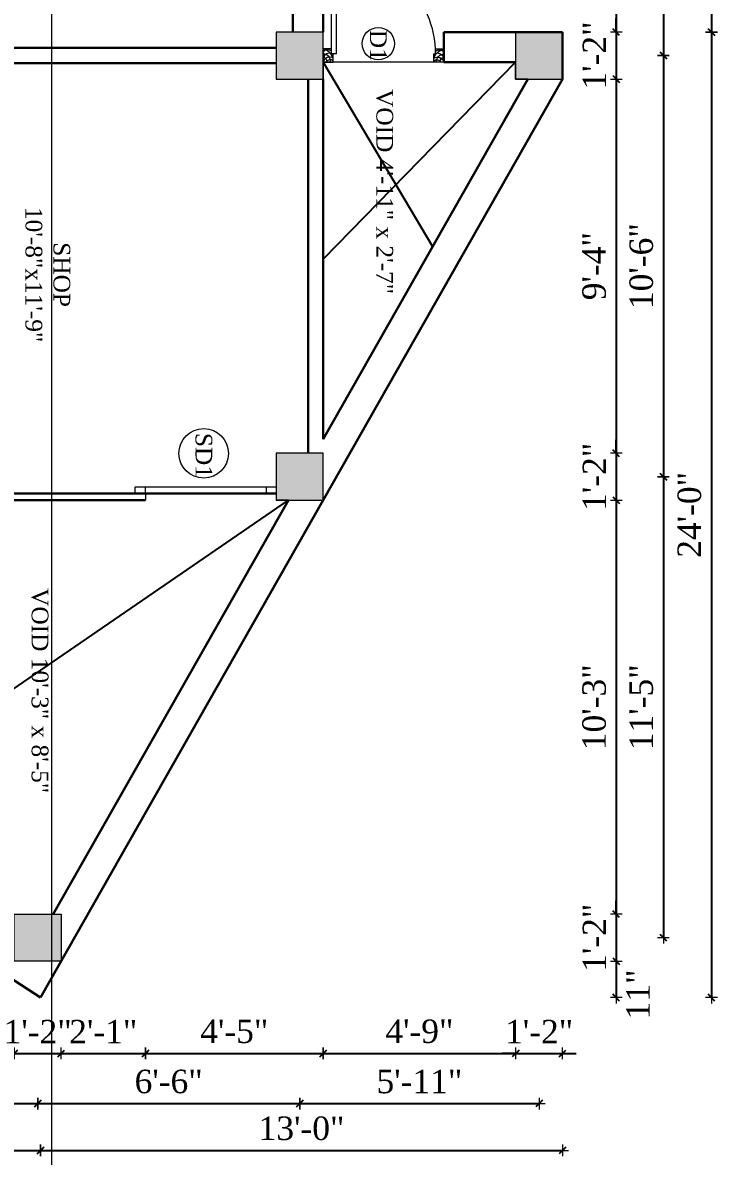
# Model space of a CAD drawing. Header units: inches. Extents: x 4069 to 291496, y -47643 to 12535.
# Drawn here: x 145545.1 to 145752.2, y -16597.6 to -16259.7 of the extents above; entities that cross this region are included whole.
import ezdxf

# ---------------------------------------------------------------- set-up
doc = ezdxf.new("R2010")
doc.units = ezdxf.units.IN
doc.header["$LTSCALE"] = 5
doc.header["$MEASUREMENT"] = 0
for name, color, linetype, lineweight in [('A-WALL', 7, 'Continuous', 9), ('Dimension', 7, 'Continuous', 18), ('DOOR', 62, 'Continuous', 0)]:
    doc.layers.add(name, color=color, linetype=linetype, lineweight=lineweight)
doc.layers.add('dim line', color=7, linetype='Continuous', lineweight=15, true_color=0xfab2b2)
doc.layers.add('TEXT', color=6, linetype='Continuous')
doc.layers.add('WALL', color=7, linetype='Continuous')
doc.styles.add('ordinary', font='times.ttf')
doc.dimstyles.new('Copy of 96', dxfattribs={"dimtxt": 7, "dimasz": 4, "dimexe": 0.5, "dimexo": 0.5, "dimgap": 3, "dimtad": 1, "dimdec": 1, "dimzin": 11, "dimdsep": 46, "dimlunit": 4, "dimtxsty": 'ordinary', "dimblk": 'OBLIQUE', "dimcen": 0.09, "dimse1": 1, "dimse2": 1, "dimclrt": 6, "dimazin": 0, "dimtfac": 1, "dimtdec": 1, "dimtix": 1, "dimtmove": 2, "dimatfit": 3, "dimldrblk": 'leader', "dimfxl": 0.5, "dimfxlon": 1, "dimtolj": 1, "dimtzin": 0, "dimarcsym": 0})

# ---------------------------------------------------------------- blocks, each defined once
blk = doc.blocks.new('A$C27B36B59')
at = {"layer": 'DOOR'}
for p, q in [((0, 4), (0, 0)), ((2.5, 4), (0, 4)), ((2.5, 2.5), (2.5, 4)), ((0, 0), (3, 0)), ((3, 2.5), (2.5, 2.5)), ((3, 0), (3, 2.5))]:
    blk.add_line(p, q, dxfattribs=at)
for centre, radius, start, end in [((-1.4, -0.54), 4.75, 22.1411, 72.838), ((1.34, 2.09), 1.64, 45.138, 144.8948), ((2.21, 0.3), 2.49, 83.3149, 152.658), ((0.13, 0.37), 2.05, 349.4875, 93.6805), ((1.96, -0.47), 2.01, 58.7447, 166.495), ((-0.06, 0.32), 1.13, 343.542, 86.947), ((2.08, -0.4), 1.17, 38.2816, 160.1519)]:
    blk.add_arc(centre, radius, start, end, dxfattribs=at)
blk = doc.blocks.new('D2')
at = {"layer": 'DOOR'}
for p, q in [((74473.95, 24047.59), (74473.95, 24018.09)), ((74473.95, 24047.59), (74475.45, 24047.59)), ((74475.45, 24047.59), (74475.45, 24018.13))]:
    blk.add_line(p, q, dxfattribs=at)
blk.add_arc((74473.95, 24047.59), 29.5, 180, 272.9146, dxfattribs=at)
at = {"layer": 'DOOR', "xscale": -1, "rotation": 180}
blk.add_blockref('A$C27B36B59', (74441.95, 24050.09), dxfattribs=at)
at = {"layer": 'DOOR', "rotation": 180}
blk.add_blockref('A$C27B36B59', (74477.95, 24050.09), dxfattribs=at)
blk = doc.blocks.new('oblique')
at = {"color": 0, "lineweight": -2}
blk.add_line((0.25, 0.25), (-0.25, -0.25), dxfattribs=at)
at = {"layer": 'dim line', "lineweight": 9}
for p, q in [((-0.4375, 0), (0.4375, 0)), ((0, 0.4375), (0, -0.4375))]:
    blk.add_line(p, q, dxfattribs=at)
blk = doc.blocks.new('*D5685')
at = {"layer": 'A-WALL', "color": 0, "lineweight": -2, "ltscale": 5, "transparency": 16777216}
blk.add_line((145453.31, -16539.47), (145453.31, -16550.33), dxfattribs=at)
at = {"layer": 'Defpoints', "color": 0, "ltscale": 5, "transparency": 16777216}
for p in [(145542.59, -16539.47), (145453.31, -16550.33), (145550.42, -16550.33)]:
    blk.add_point(p, dxfattribs=at)
at = {"layer": 'A-WALL', "color": 0, "lineweight": -2, "ltscale": 5, "transparency": 16777216, "xscale": 4, "yscale": 4, "zscale": 4}
for p, rotation in [((145453.31, -16539.47), 90), ((145453.31, -16550.33), 270)]:
    blk.add_blockref('oblique', p, dxfattribs=dict(at, rotation=rotation))
at = {"layer": 'A-WALL', "color": 6, "ltscale": 5, "transparency": 16777216, "insert": (145459.81, -16548.75), "char_height": 7, "attachment_point": 5, "rotation": 90, "style": 'ordinary'}
blk.add_mtext('\\A1;11"', dxfattribs=at)
blk = doc.blocks.new('_OBLIQUE')
at = {"color": 0, "linetype": 'ByBlock'}
blk.add_line((-0.5, -0.5), (0.5, 0.5), dxfattribs=at)
blk = doc.blocks.new('leader')
at = {"layer": 'Dimension'}
for p, q in [((0, -4.328), (0, 4.328)), ((-4.424, 0), (4.424, 0))]:
    blk.add_line(p, q, dxfattribs=at)
blk = doc.blocks.new('*D5688')
at = {"layer": 'A-WALL', "color": 0, "lineweight": -2, "ltscale": 5, "transparency": 16777216}
blk.add_line((145436.72, -16498.1), (145436.72, -16532.47), dxfattribs=at)
at = {"layer": 'Defpoints', "color": 0, "ltscale": 5, "transparency": 16777216}
for p in [(145487.41, -16498.1), (145436.72, -16532.47), (145549.59, -16532.47)]:
    blk.add_point(p, dxfattribs=at)
at = {"layer": 'A-WALL', "color": 0, "lineweight": -2, "ltscale": 5, "transparency": 16777216, "xscale": 4, "yscale": 4, "zscale": 4}
for p, rotation in [((145436.72, -16498.1), 90), ((145436.72, -16532.47), 270)]:
    blk.add_blockref('oblique', p, dxfattribs=dict(at, rotation=rotation))
at = {"layer": 'A-WALL', "color": 6, "ltscale": 5, "transparency": 16777216, "insert": (145430.16, -16515.29), "char_height": 7, "attachment_point": 5, "rotation": 90, "style": 'ordinary'}
blk.add_mtext('\\A1;2\'-10"', dxfattribs=at)
blk = doc.blocks.new('*D5690')
at = {"layer": 'A-WALL', "color": 0, "lineweight": -2, "ltscale": 5, "transparency": 16777216}
blk.add_line((145415.44, -16504.45), (145415.44, -16550.33), dxfattribs=at)
at = {"layer": 'Defpoints', "color": 0, "ltscale": 5, "transparency": 16777216}
for p in [(145480.41, -16504.45), (145415.44, -16550.33), (145550.42, -16550.33)]:
    blk.add_point(p, dxfattribs=at)
at = {"layer": 'A-WALL', "color": 0, "lineweight": -2, "ltscale": 5, "transparency": 16777216, "xscale": 4, "yscale": 4, "zscale": 4}
for p, rotation in [((145415.44, -16504.45), 90), ((145415.44, -16550.33), 270)]:
    blk.add_blockref('oblique', p, dxfattribs=dict(at, rotation=rotation))
at = {"layer": 'A-WALL', "color": 6, "ltscale": 5, "transparency": 16777216, "insert": (145408.88, -16527.39), "char_height": 7, "attachment_point": 5, "rotation": 90, "style": 'ordinary'}
blk.add_mtext('\\A1;3\'-10"', dxfattribs=at)
blk = doc.blocks.new('*D5693')
at = {"layer": 'A-WALL', "color": 0, "lineweight": -2, "ltscale": 5, "transparency": 16777216}
for p, q in [((145542.59, -16566.96), (145538.59, -16566.96)), ((145542.59, -16566.96), (145556.59, -16566.96)), ((145556.59, -16566.96), (145560.59, -16566.96))]:
    blk.add_line(p, q, dxfattribs=at)
at = {"layer": 'Defpoints', "color": 0, "ltscale": 5, "transparency": 16777216}
for p in [(145542.59, -16539.47), (145556.59, -16539.47), (145556.59, -16566.96)]:
    blk.add_point(p, dxfattribs=at)
at = {"layer": 'A-WALL', "color": 0, "lineweight": -2, "ltscale": 5, "transparency": 16777216, "xscale": 4, "yscale": 4, "zscale": 4}
blk.add_blockref('oblique', (145542.59, -16566.96), dxfattribs=at)
at = {"layer": 'A-WALL', "color": 0, "lineweight": -2, "ltscale": 5, "transparency": 16777216, "xscale": 4, "yscale": 4, "zscale": 4, "rotation": 180}
blk.add_blockref('oblique', (145556.59, -16566.96), dxfattribs=at)
at = {"layer": 'A-WALL', "color": 6, "ltscale": 5, "transparency": 16777216, "insert": (145549.59, -16560.46), "char_height": 7, "attachment_point": 5, "style": 'ordinary'}
blk.add_mtext('\\A1;1\'-2"', dxfattribs=at)
blk = doc.blocks.new('*D5694')
at = {"layer": 'A-WALL', "color": 0, "lineweight": -2, "ltscale": 5, "transparency": 16777216}
blk.add_line((145556.59, -16566.96), (145581.7, -16566.96), dxfattribs=at)
at = {"layer": 'Defpoints', "color": 0, "ltscale": 5, "transparency": 16777216}
for p in [(145581.7, -16402.09), (145556.59, -16539.47), (145581.7, -16566.96)]:
    blk.add_point(p, dxfattribs=at)
at = {"layer": 'A-WALL', "color": 0, "lineweight": -2, "ltscale": 5, "transparency": 16777216, "xscale": 4, "yscale": 4, "zscale": 4, "rotation": 180}
blk.add_blockref('oblique', (145556.59, -16566.96), dxfattribs=at)
at = {"layer": 'A-WALL', "color": 0, "lineweight": -2, "ltscale": 5, "transparency": 16777216, "xscale": 4, "yscale": 4, "zscale": 4}
blk.add_blockref('oblique', (145581.7, -16566.96), dxfattribs=at)
at = {"layer": 'A-WALL', "color": 6, "ltscale": 5, "transparency": 16777216, "insert": (145569.14, -16560.46), "char_height": 7, "attachment_point": 5, "style": 'ordinary'}
blk.add_mtext('\\A1;2\'-1"', dxfattribs=at)
blk = doc.blocks.new('*D5695')
at = {"layer": 'A-WALL', "color": 0, "lineweight": -2, "ltscale": 5, "transparency": 16777216}
blk.add_line((145581.7, -16566.96), (145634.7, -16566.96), dxfattribs=at)
at = {"layer": 'Defpoints', "color": 0, "ltscale": 5, "transparency": 16777216}
for p in [(145581.7, -16402.09), (145634.7, -16402.09), (145634.7, -16566.96)]:
    blk.add_point(p, dxfattribs=at)
at = {"layer": 'A-WALL', "color": 0, "lineweight": -2, "ltscale": 5, "transparency": 16777216, "xscale": 4, "yscale": 4, "zscale": 4, "rotation": 180}
blk.add_blockref('oblique', (145581.7, -16566.96), dxfattribs=at)
at = {"layer": 'A-WALL', "color": 0, "lineweight": -2, "ltscale": 5, "transparency": 16777216, "xscale": 4, "yscale": 4, "zscale": 4}
blk.add_blockref('oblique', (145634.7, -16566.96), dxfattribs=at)
at = {"layer": 'A-WALL', "color": 6, "ltscale": 5, "transparency": 16777216, "insert": (145608.2, -16560.4), "char_height": 7, "attachment_point": 5, "style": 'ordinary'}
blk.add_mtext('\\A1;4\'-5"', dxfattribs=at)
blk = doc.blocks.new('*D5696')
at = {"layer": 'A-WALL', "color": 0, "lineweight": -2, "ltscale": 5, "transparency": 16777216}
blk.add_line((145634.7, -16566.96), (145692.08, -16566.96), dxfattribs=at)
at = {"layer": 'Defpoints', "color": 0, "ltscale": 5, "transparency": 16777216}
for p in [(145692.08, -16276.52), (145634.7, -16402.09), (145692.08, -16566.96)]:
    blk.add_point(p, dxfattribs=at)
at = {"layer": 'A-WALL', "color": 0, "lineweight": -2, "ltscale": 5, "transparency": 16777216, "xscale": 4, "yscale": 4, "zscale": 4, "rotation": 180}
blk.add_blockref('oblique', (145634.7, -16566.96), dxfattribs=at)
at = {"layer": 'A-WALL', "color": 0, "lineweight": -2, "ltscale": 5, "transparency": 16777216, "xscale": 4, "yscale": 4, "zscale": 4}
blk.add_blockref('oblique', (145692.08, -16566.96), dxfattribs=at)
at = {"layer": 'A-WALL', "color": 6, "ltscale": 5, "transparency": 16777216, "insert": (145663.39, -16560.39), "char_height": 7, "attachment_point": 5, "style": 'ordinary'}
blk.add_mtext('\\A1;4\'-9"', dxfattribs=at)
blk = doc.blocks.new('*D5697')
at = {"layer": 'A-WALL', "color": 0, "lineweight": -2, "ltscale": 5, "transparency": 16777216}
for p, q in [((145692.08, -16566.96), (145688.08, -16566.96)), ((145692.08, -16566.96), (145706.08, -16566.96)), ((145706.08, -16566.96), (145710.08, -16566.96))]:
    blk.add_line(p, q, dxfattribs=at)
at = {"layer": 'Defpoints', "color": 0, "ltscale": 5, "transparency": 16777216}
for p in [(145692.08, -16276.52), (145706.08, -16276.52), (145706.08, -16566.96)]:
    blk.add_point(p, dxfattribs=at)
at = {"layer": 'A-WALL', "color": 0, "lineweight": -2, "ltscale": 5, "transparency": 16777216, "xscale": 4, "yscale": 4, "zscale": 4}
blk.add_blockref('oblique', (145692.08, -16566.96), dxfattribs=at)
at = {"layer": 'A-WALL', "color": 0, "lineweight": -2, "ltscale": 5, "transparency": 16777216, "xscale": 4, "yscale": 4, "zscale": 4, "rotation": 180}
blk.add_blockref('oblique', (145706.08, -16566.96), dxfattribs=at)
at = {"layer": 'A-WALL', "color": 6, "ltscale": 5, "transparency": 16777216, "insert": (145699.08, -16560.46), "char_height": 7, "attachment_point": 5, "style": 'ordinary'}
blk.add_mtext('\\A1;1\'-2"', dxfattribs=at)
blk = doc.blocks.new('*D5665')
at = {"layer": 'A-WALL', "color": 0, "lineweight": -2, "ltscale": 5, "transparency": 16777216}
blk.add_line((145487.41, -16581.92), (145549.59, -16581.92), dxfattribs=at)
at = {"layer": 'Defpoints', "color": 0, "ltscale": 5, "transparency": 16777216}
for p in [(145487.41, -16498.1), (145549.59, -16532.47), (145549.59, -16581.92)]:
    blk.add_point(p, dxfattribs=at)
at = {"layer": 'A-WALL', "color": 0, "lineweight": -2, "ltscale": 5, "transparency": 16777216, "xscale": 4, "yscale": 4, "zscale": 4, "rotation": 180}
blk.add_blockref('oblique', (145487.41, -16581.92), dxfattribs=at)
at = {"layer": 'A-WALL', "color": 0, "lineweight": -2, "ltscale": 5, "transparency": 16777216, "xscale": 4, "yscale": 4, "zscale": 4}
blk.add_blockref('oblique', (145549.59, -16581.92), dxfattribs=at)
at = {"layer": 'A-WALL', "color": 6, "ltscale": 5, "transparency": 16777216, "insert": (145518.5, -16575.36), "char_height": 7, "attachment_point": 5, "style": 'ordinary'}
blk.add_mtext('\\A1;5\'-2"', dxfattribs=at)
blk = doc.blocks.new('*D5698')
at = {"layer": 'A-WALL', "color": 0, "lineweight": -2, "ltscale": 5, "transparency": 16777216}
blk.add_line((145549.59, -16581.92), (145627.7, -16581.92), dxfattribs=at)
at = {"layer": 'Defpoints', "color": 0, "ltscale": 5, "transparency": 16777216}
for p in [(145627.7, -16395.09), (145549.59, -16532.47), (145627.7, -16581.92)]:
    blk.add_point(p, dxfattribs=at)
at = {"layer": 'A-WALL', "color": 0, "lineweight": -2, "ltscale": 5, "transparency": 16777216, "xscale": 4, "yscale": 4, "zscale": 4, "rotation": 180}
blk.add_blockref('oblique', (145549.59, -16581.92), dxfattribs=at)
at = {"layer": 'A-WALL', "color": 0, "lineweight": -2, "ltscale": 5, "transparency": 16777216, "xscale": 4, "yscale": 4, "zscale": 4}
blk.add_blockref('oblique', (145627.7, -16581.92), dxfattribs=at)
at = {"layer": 'A-WALL', "color": 6, "ltscale": 5, "transparency": 16777216, "insert": (145588.64, -16575.36), "char_height": 7, "attachment_point": 5, "style": 'ordinary'}
blk.add_mtext('\\A1;6\'-6"', dxfattribs=at)
blk = doc.blocks.new('*D5699')
at = {"layer": 'A-WALL', "color": 0, "lineweight": -2, "ltscale": 5, "transparency": 16777216}
blk.add_line((145627.7, -16581.92), (145699.08, -16581.92), dxfattribs=at)
at = {"layer": 'Defpoints', "color": 0, "ltscale": 5, "transparency": 16777216}
for p in [(145699.08, -16269.52), (145627.7, -16395.09), (145699.08, -16581.92)]:
    blk.add_point(p, dxfattribs=at)
at = {"layer": 'A-WALL', "color": 0, "lineweight": -2, "ltscale": 5, "transparency": 16777216, "xscale": 4, "yscale": 4, "zscale": 4, "rotation": 180}
blk.add_blockref('oblique', (145627.7, -16581.92), dxfattribs=at)
at = {"layer": 'A-WALL', "color": 0, "lineweight": -2, "ltscale": 5, "transparency": 16777216, "xscale": 4, "yscale": 4, "zscale": 4}
blk.add_blockref('oblique', (145699.08, -16581.92), dxfattribs=at)
at = {"layer": 'A-WALL', "color": 6, "ltscale": 5, "transparency": 16777216, "insert": (145663.39, -16575.36), "char_height": 7, "attachment_point": 5, "style": 'ordinary'}
blk.add_mtext('\\A1;5\'-11"', dxfattribs=at)
blk = doc.blocks.new('*D5701')
at = {"layer": 'A-WALL', "color": 0, "lineweight": -2, "ltscale": 5, "transparency": 16777216}
blk.add_line((145722.06, -16155.63), (145722.06, -16262.52), dxfattribs=at)
at = {"layer": 'Defpoints', "color": 0, "ltscale": 5, "transparency": 16777216}
for p in [(145634.7, -16155.63), (145706.08, -16262.52), (145722.06, -16262.52)]:
    blk.add_point(p, dxfattribs=at)
at = {"layer": 'A-WALL', "color": 0, "lineweight": -2, "ltscale": 5, "transparency": 16777216, "xscale": 4, "yscale": 4, "zscale": 4}
for p, rotation in [((145722.06, -16155.63), 90), ((145722.06, -16262.52), 270)]:
    blk.add_blockref('oblique', p, dxfattribs=dict(at, rotation=rotation))
at = {"layer": 'A-WALL', "color": 6, "ltscale": 5, "transparency": 16777216, "insert": (145715.5, -16209.08), "char_height": 7, "attachment_point": 5, "rotation": 90, "style": 'ordinary'}
blk.add_mtext('\\A1;8\'-11"', dxfattribs=at)
blk = doc.blocks.new('*D5702')
at = {"layer": 'A-WALL', "color": 0, "lineweight": -2, "ltscale": 5, "transparency": 16777216}
for p, q in [((145722.06, -16262.52), (145722.06, -16258.52)), ((145722.06, -16262.52), (145722.06, -16276.52)), ((145722.06, -16276.52), (145722.06, -16280.52))]:
    blk.add_line(p, q, dxfattribs=at)
at = {"layer": 'Defpoints', "color": 0, "ltscale": 5, "transparency": 16777216}
for p in [(145706.08, -16262.52), (145706.08, -16276.52), (145722.06, -16276.52)]:
    blk.add_point(p, dxfattribs=at)
at = {"layer": 'A-WALL', "color": 0, "lineweight": -2, "ltscale": 5, "transparency": 16777216, "xscale": 4, "yscale": 4, "zscale": 4}
for p, rotation in [((145722.06, -16262.52), 270), ((145722.06, -16276.52), 90)]:
    blk.add_blockref('oblique', p, dxfattribs=dict(at, rotation=rotation))
at = {"layer": 'A-WALL', "color": 6, "ltscale": 5, "transparency": 16777216, "insert": (145715.56, -16269.52), "char_height": 7, "attachment_point": 5, "rotation": 90, "style": 'ordinary'}
blk.add_mtext('\\A1;1\'-2"', dxfattribs=at)
blk = doc.blocks.new('*D5703')
at = {"layer": 'A-WALL', "color": 0, "lineweight": -2, "ltscale": 5, "transparency": 16777216}
blk.add_line((145722.06, -16276.52), (145722.06, -16388.09), dxfattribs=at)
at = {"layer": 'Defpoints', "color": 0, "ltscale": 5, "transparency": 16777216}
for p in [(145706.08, -16276.52), (145634.7, -16388.09), (145722.06, -16388.09)]:
    blk.add_point(p, dxfattribs=at)
at = {"layer": 'A-WALL', "color": 0, "lineweight": -2, "ltscale": 5, "transparency": 16777216, "xscale": 4, "yscale": 4, "zscale": 4}
for p, rotation in [((145722.06, -16276.52), 90), ((145722.06, -16388.09), 270)]:
    blk.add_blockref('oblique', p, dxfattribs=dict(at, rotation=rotation))
at = {"layer": 'A-WALL', "color": 6, "ltscale": 5, "transparency": 16777216, "insert": (145715.49, -16332.3), "char_height": 7, "attachment_point": 5, "rotation": 90, "style": 'ordinary'}
blk.add_mtext('\\A1;9\'-4"', dxfattribs=at)
blk = doc.blocks.new('*D5704')
at = {"layer": 'A-WALL', "color": 0, "lineweight": -2, "ltscale": 5, "transparency": 16777216}
for p, q in [((145722.06, -16388.09), (145722.06, -16384.09)), ((145722.06, -16388.09), (145722.06, -16402.09)), ((145722.06, -16402.09), (145722.06, -16406.09))]:
    blk.add_line(p, q, dxfattribs=at)
at = {"layer": 'Defpoints', "color": 0, "ltscale": 5, "transparency": 16777216}
for p in [(145634.7, -16388.09), (145634.7, -16402.09), (145722.06, -16402.09)]:
    blk.add_point(p, dxfattribs=at)
at = {"layer": 'A-WALL', "color": 0, "lineweight": -2, "ltscale": 5, "transparency": 16777216, "xscale": 4, "yscale": 4, "zscale": 4}
for p, rotation in [((145722.06, -16388.09), 270), ((145722.06, -16402.09), 90)]:
    blk.add_blockref('oblique', p, dxfattribs=dict(at, rotation=rotation))
at = {"layer": 'A-WALL', "color": 6, "ltscale": 5, "transparency": 16777216, "insert": (145715.56, -16395.09), "char_height": 7, "attachment_point": 5, "rotation": 90, "style": 'ordinary'}
blk.add_mtext('\\A1;1\'-2"', dxfattribs=at)
blk = doc.blocks.new('*D5705')
at = {"layer": 'A-WALL', "color": 0, "lineweight": -2, "ltscale": 5, "transparency": 16777216}
blk.add_line((145722.06, -16402.09), (145722.06, -16525.47), dxfattribs=at)
at = {"layer": 'Defpoints', "color": 0, "ltscale": 5, "transparency": 16777216}
for p in [(145634.7, -16402.09), (145556.59, -16525.47), (145722.06, -16525.47)]:
    blk.add_point(p, dxfattribs=at)
at = {"layer": 'A-WALL', "color": 0, "lineweight": -2, "ltscale": 5, "transparency": 16777216, "xscale": 4, "yscale": 4, "zscale": 4}
for p, rotation in [((145722.06, -16402.09), 90), ((145722.06, -16525.47), 270)]:
    blk.add_blockref('oblique', p, dxfattribs=dict(at, rotation=rotation))
at = {"layer": 'A-WALL', "color": 6, "ltscale": 5, "transparency": 16777216, "insert": (145715.5, -16463.78), "char_height": 7, "attachment_point": 5, "rotation": 90, "style": 'ordinary'}
blk.add_mtext('\\A1;10\'-3"', dxfattribs=at)
blk = doc.blocks.new('*D5706')
at = {"layer": 'A-WALL', "color": 0, "lineweight": -2, "ltscale": 5, "transparency": 16777216}
for p, q in [((145722.06, -16525.47), (145722.06, -16521.47)), ((145722.06, -16525.47), (145722.06, -16539.47)), ((145722.06, -16539.47), (145722.06, -16543.47))]:
    blk.add_line(p, q, dxfattribs=at)
at = {"layer": 'Defpoints', "color": 0, "ltscale": 5, "transparency": 16777216}
for p in [(145556.59, -16525.47), (145556.59, -16539.47), (145722.06, -16539.47)]:
    blk.add_point(p, dxfattribs=at)
at = {"layer": 'A-WALL', "color": 0, "lineweight": -2, "ltscale": 5, "transparency": 16777216, "xscale": 4, "yscale": 4, "zscale": 4}
for p, rotation in [((145722.06, -16525.47), 270), ((145722.06, -16539.47), 90)]:
    blk.add_blockref('oblique', p, dxfattribs=dict(at, rotation=rotation))
at = {"layer": 'A-WALL', "color": 6, "ltscale": 5, "transparency": 16777216, "insert": (145715.56, -16532.47), "char_height": 7, "attachment_point": 5, "rotation": 90, "style": 'ordinary'}
blk.add_mtext('\\A1;1\'-2"', dxfattribs=at)
blk = doc.blocks.new('*D5666')
at = {"layer": 'A-WALL', "color": 0, "lineweight": -2, "ltscale": 5, "transparency": 16777216}
blk.add_line((145722.06, -16539.47), (145722.06, -16550.33), dxfattribs=at)
at = {"layer": 'Defpoints', "color": 0, "ltscale": 5, "transparency": 16777216}
for p in [(145556.59, -16539.47), (145550.42, -16550.33), (145722.06, -16550.33)]:
    blk.add_point(p, dxfattribs=at)
at = {"layer": 'A-WALL', "color": 0, "lineweight": -2, "ltscale": 5, "transparency": 16777216, "xscale": 4, "yscale": 4, "zscale": 4}
for p, rotation in [((145722.06, -16539.47), 90), ((145722.06, -16550.33), 270)]:
    blk.add_blockref('oblique', p, dxfattribs=dict(at, rotation=rotation))
at = {"layer": 'A-WALL', "color": 6, "ltscale": 5, "transparency": 16777216, "insert": (145728.56, -16549.38), "char_height": 7, "attachment_point": 5, "rotation": 90, "style": 'ordinary'}
blk.add_mtext('\\A1;11"', dxfattribs=at)
blk = doc.blocks.new('*D5707')
at = {"layer": 'A-WALL', "color": 0, "lineweight": -2, "ltscale": 5, "transparency": 16777216}
blk.add_line((145736.12, -16148.63), (145736.12, -16269.52), dxfattribs=at)
at = {"layer": 'Defpoints', "color": 0, "ltscale": 5, "transparency": 16777216}
for p in [(145627.7, -16148.63), (145627.7, -16269.52), (145736.12, -16269.52)]:
    blk.add_point(p, dxfattribs=at)
at = {"layer": 'A-WALL', "color": 0, "lineweight": -2, "ltscale": 5, "transparency": 16777216, "xscale": 4, "yscale": 4, "zscale": 4}
for p, rotation in [((145736.12, -16148.63), 90), ((145736.12, -16269.52), 270)]:
    blk.add_blockref('oblique', p, dxfattribs=dict(at, rotation=rotation))
at = {"layer": 'A-WALL', "color": 6, "ltscale": 5, "transparency": 16777216, "insert": (145729.56, -16209.08), "char_height": 7, "attachment_point": 5, "rotation": 90, "style": 'ordinary'}
blk.add_mtext('\\A1;10\'-1"', dxfattribs=at)
blk = doc.blocks.new('*D5708')
at = {"layer": 'A-WALL', "color": 0, "lineweight": -2, "ltscale": 5, "transparency": 16777216}
blk.add_line((145736.12, -16269.52), (145736.12, -16395.09), dxfattribs=at)
at = {"layer": 'Defpoints', "color": 0, "ltscale": 5, "transparency": 16777216}
for p in [(145627.7, -16269.52), (145627.7, -16395.09), (145736.12, -16395.09)]:
    blk.add_point(p, dxfattribs=at)
at = {"layer": 'A-WALL', "color": 0, "lineweight": -2, "ltscale": 5, "transparency": 16777216, "xscale": 4, "yscale": 4, "zscale": 4}
for p, rotation in [((145736.12, -16269.52), 90), ((145736.12, -16395.09), 270)]:
    blk.add_blockref('oblique', p, dxfattribs=dict(at, rotation=rotation))
at = {"layer": 'A-WALL', "color": 6, "ltscale": 5, "transparency": 16777216, "insert": (145729.56, -16332.3), "char_height": 7, "attachment_point": 5, "rotation": 90, "style": 'ordinary'}
blk.add_mtext('\\A1;10\'-6"', dxfattribs=at)
blk = doc.blocks.new('*D5667')
at = {"layer": 'A-WALL', "color": 0, "lineweight": -2, "ltscale": 5, "transparency": 16777216}
blk.add_line((145736.12, -16395.09), (145736.12, -16532.47), dxfattribs=at)
at = {"layer": 'Defpoints', "color": 0, "ltscale": 5, "transparency": 16777216}
for p in [(145627.7, -16395.09), (145549.59, -16532.47), (145736.12, -16532.47)]:
    blk.add_point(p, dxfattribs=at)
at = {"layer": 'A-WALL', "color": 0, "lineweight": -2, "ltscale": 5, "transparency": 16777216, "xscale": 4, "yscale": 4, "zscale": 4}
for p, rotation in [((145736.12, -16395.09), 90), ((145736.12, -16532.47), 270)]:
    blk.add_blockref('oblique', p, dxfattribs=dict(at, rotation=rotation))
at = {"layer": 'A-WALL', "color": 6, "ltscale": 5, "transparency": 16777216, "insert": (145729.56, -16463.78), "char_height": 7, "attachment_point": 5, "rotation": 90, "style": 'ordinary'}
blk.add_mtext('\\A1;11\'-5"', dxfattribs=at)
blk = doc.blocks.new('*D5709')
at = {"layer": 'A-WALL', "color": 0, "lineweight": -2, "ltscale": 5, "transparency": 16777216}
blk.add_line((145750.46, -16141.63), (145750.46, -16262.52), dxfattribs=at)
at = {"layer": 'Defpoints', "color": 0, "ltscale": 5, "transparency": 16777216}
for p in [(145634.7, -16141.63), (145706.08, -16262.52), (145750.46, -16262.52)]:
    blk.add_point(p, dxfattribs=at)
at = {"layer": 'A-WALL', "color": 0, "lineweight": -2, "ltscale": 5, "transparency": 16777216, "xscale": 4, "yscale": 4, "zscale": 4}
for p, rotation in [((145750.46, -16141.63), 90), ((145750.46, -16262.52), 270)]:
    blk.add_blockref('oblique', p, dxfattribs=dict(at, rotation=rotation))
at = {"layer": 'A-WALL', "color": 6, "ltscale": 5, "transparency": 16777216, "insert": (145743.89, -16202.08), "char_height": 7, "attachment_point": 5, "rotation": 90, "style": 'ordinary'}
blk.add_mtext('\\A1;10\'-1"', dxfattribs=at)
blk = doc.blocks.new('*D5668')
at = {"layer": 'A-WALL', "color": 0, "lineweight": -2, "ltscale": 5, "transparency": 16777216}
blk.add_line((145750.46, -16262.52), (145750.46, -16550.33), dxfattribs=at)
at = {"layer": 'Defpoints', "color": 0, "ltscale": 5, "transparency": 16777216}
for p in [(145706.08, -16262.52), (145550.42, -16550.33), (145750.46, -16550.33)]:
    blk.add_point(p, dxfattribs=at)
at = {"layer": 'A-WALL', "color": 0, "lineweight": -2, "ltscale": 5, "transparency": 16777216, "xscale": 4, "yscale": 4, "zscale": 4}
for p, rotation in [((145750.46, -16262.52), 90), ((145750.46, -16550.33), 270)]:
    blk.add_blockref('oblique', p, dxfattribs=dict(at, rotation=rotation))
at = {"layer": 'A-WALL', "color": 6, "ltscale": 5, "transparency": 16777216, "insert": (145743.89, -16406.43), "char_height": 7, "attachment_point": 5, "rotation": 90, "style": 'ordinary'}
blk.add_mtext('\\A1;24\'-0"', dxfattribs=at)
blk = doc.blocks.new('*D5669')
at = {"layer": 'A-WALL', "color": 0, "lineweight": -2, "ltscale": 5, "transparency": 16777216}
blk.add_line((145480.41, -16595.87), (145550.42, -16595.87), dxfattribs=at)
at = {"layer": 'Defpoints', "color": 0, "ltscale": 5, "transparency": 16777216}
for p in [(145480.41, -16505.1), (145550.42, -16550.33), (145550.42, -16595.87)]:
    blk.add_point(p, dxfattribs=at)
at = {"layer": 'A-WALL', "color": 0, "lineweight": -2, "ltscale": 5, "transparency": 16777216, "xscale": 4, "yscale": 4, "zscale": 4, "rotation": 180}
blk.add_blockref('oblique', (145480.41, -16595.87), dxfattribs=at)
at = {"layer": 'A-WALL', "color": 0, "lineweight": -2, "ltscale": 5, "transparency": 16777216, "xscale": 4, "yscale": 4, "zscale": 4}
blk.add_blockref('oblique', (145550.42, -16595.87), dxfattribs=at)
at = {"layer": 'A-WALL', "color": 6, "ltscale": 5, "transparency": 16777216, "insert": (145515.42, -16589.31), "char_height": 7, "attachment_point": 5, "style": 'ordinary'}
blk.add_mtext('\\A1;5\'-10"', dxfattribs=at)
blk = doc.blocks.new('*D5670')
at = {"layer": 'A-WALL', "color": 0, "lineweight": -2, "ltscale": 5, "transparency": 16777216}
blk.add_line((145550.42, -16595.87), (145706.08, -16595.87), dxfattribs=at)
at = {"layer": 'Defpoints', "color": 0, "ltscale": 5, "transparency": 16777216}
for p in [(145706.08, -16276.52), (145550.42, -16550.33), (145706.08, -16595.87)]:
    blk.add_point(p, dxfattribs=at)
at = {"layer": 'A-WALL', "color": 0, "lineweight": -2, "ltscale": 5, "transparency": 16777216, "xscale": 4, "yscale": 4, "zscale": 4, "rotation": 180}
blk.add_blockref('oblique', (145550.42, -16595.87), dxfattribs=at)
at = {"layer": 'A-WALL', "color": 0, "lineweight": -2, "ltscale": 5, "transparency": 16777216, "xscale": 4, "yscale": 4, "zscale": 4}
blk.add_blockref('oblique', (145706.08, -16595.87), dxfattribs=at)
at = {"layer": 'A-WALL', "color": 6, "ltscale": 5, "transparency": 16777216, "insert": (145628.25, -16589.31), "char_height": 7, "attachment_point": 5, "style": 'ordinary'}
blk.add_mtext('\\A1;13\'-0"', dxfattribs=at)

msp = doc.modelspace()

# ---------------------------------------------------------------- hatches: boundary and pattern name
at = {"layer": 'WALL', "linetype": 'ByBlock', "ltscale": 5, "true_color": 0xf8991e}
h = msp.add_hatch(color=30, dxfattribs=at)
h.dxf.hatch_style = 1
h.paths.add_polyline_path([(145620.69509, -16262.52094), (145620.69509, -16276.52094), (145634.69509, -16276.52094), (145634.69509, -16262.52094)])
h = msp.add_hatch(color=30, dxfattribs=at)
h.dxf.hatch_style = 1
h.paths.add_polyline_path([(145692.07848, -16262.52094), (145692.07848, -16276.52094), (145706.07848, -16276.52094), (145706.07848, -16262.52094)])
h = msp.add_hatch(color=30, dxfattribs=at)
h.dxf.hatch_style = 1
h.paths.add_polyline_path([(145620.69509, -16402.08773), (145634.69509, -16402.08773), (145634.69509, -16388.08773), (145620.69509, -16388.08773)])
h = msp.add_hatch(color=30, dxfattribs=at)
h.dxf.hatch_style = 1
h.paths.add_polyline_path([(145556.59223, -16525.47437), (145542.59223, -16525.47437), (145542.59223, -16539.47437), (145556.59223, -16539.47437)])

# ---------------------------------------------------------------- linework, layer by layer
at = {"layer": 'A-WALL', "lineweight": 30}
for p, q in [((145625.69509, -16262.52094), (145625.69509, -16191.63468)), ((145634.69509, -16191.63468), (145634.69509, -16262.52094)), ((145706.07848, -16262.52094), (145670.69509, -16262.52094)), ((145670.69509, -16271.52094), (145670.69509, -16262.52094)), ((145706.07848, -16276.52094), (145706.07848, -16262.52094)), ((145620.69509, -16267.27094), (145494.41276, -16267.27094)), ((145620.69509, -16271.77094), (145494.41276, -16271.77094)), ((145692.07848, -16271.52094), (145670.69509, -16271.52094)), ((145630.19509, -16388.08773), (145630.19509, -16276.52094)), ((145706.07848, -16276.52094), (145634.69509, -16402.08773)), ((145695.72582, -16276.52094), (145634.69509, -16383.87691)), ((145634.69509, -16276.52094), (145634.69509, -16383.87691)), ((145620.69509, -16400.08773), (145494.41276, -16400.08773)), ((145581.69509, -16402.08773), (145493.41276, -16402.08773)), ((145634.69509, -16402.08773), (145550.41887, -16550.33361)), ((145624.34243, -16402.08773), (145554.19842, -16525.47437)), ((145550.41887, -16550.33361), (145480.41276, -16505.097))]:
    msp.add_line(p, q, dxfattribs=at)
at = {"layer": 'A-WALL', "ltscale": 5}
for p, q in [((145670.69509, -16271.52094), (145634.69509, -16271.52094)), ((145578.69509, -16400.08773), (145578.69509, -16398.08773)), ((145578.69509, -16398.08773), (145620.69509, -16398.08773)), ((145620.69509, -16400.08773), (145578.69509, -16400.08773)), ((145581.69509, -16400.08773), (145581.69509, -16398.08773)), ((145581.69509, -16400.08773), (145581.69509, -16402.08773)), ((145617.69509, -16398.08773), (145617.69509, -16400.08773)), ((145620.69509, -16398.08773), (145620.69509, -16400.08773))]:
    msp.add_line(p, q, dxfattribs=at)
msp.add_xline((145553.78352, -23113.86569), (0, 1), dxfattribs=at)
for points in [[(145620.69509, -16262.52094), (145620.69509, -16276.52094), (145634.69509, -16276.52094), (145634.69509, -16262.52094)], [(145692.07848, -16262.52094), (145692.07848, -16276.52094), (145706.07848, -16276.52094), (145706.07848, -16262.52094)], [(145695.72582, -16276.52094), (145692.07848, -16276.52094), (145692.07848, -16271.52094), (145670.69509, -16271.52094), (145634.69509, -16271.52094), (145634.69509, -16276.52094), (145634.69509, -16383.87691)], [(145620.69509, -16388.08773), (145620.69509, -16402.08773), (145634.69509, -16402.08773), (145634.69509, -16388.08773)], [(145556.59223, -16525.47437), (145556.59223, -16539.47437), (145542.59223, -16539.47437), (145542.59223, -16525.47437)]]:
    msp.add_lwpolyline(points, close=True, dxfattribs=at)
for points in [[(145489.41276, -16402.08773), (145489.41276, -16402.08773), (145489.41276, -16491.097), (145494.41276, -16491.097), (145494.41276, -16503.42805), (145542.59223, -16534.56071), (145542.59223, -16525.47437), (145554.19842, -16525.47437), (145624.34243, -16402.08773), (145620.69509, -16402.08773)], [(145581.69509, -16402.08773), (145494.41276, -16402.08773)]]:
    msp.add_lwpolyline(points, dxfattribs=at)
for centre, radius in [((145651.14269, -16265.98737), 4.82435), ((145599.08413, -16388.10638), 7.38406)]:
    msp.add_circle(centre, radius, dxfattribs=at)
at = {"layer": 'WALL', "color": 30, "linetype": 'ByBlock', "ltscale": 5, "true_color": 0xf8991e}
for p, q in [((145634.69509, -16271.52094), (145667.33052, -16326.46964)), ((145692.07848, -16271.52094), (145634.69509, -16330.19892)), ((145494.41276, -16491.097), (145624.34243, -16402.08773))]:
    msp.add_line(p, q, dxfattribs=at)

# ---------------------------------------------------------------- block references
at = {"layer": 'WALL', "color": 2, "linetype": 'ByBlock', "rotation": 180.0000000001831}
msp.add_blockref('D2', (220112.64631, 7778.56698), dxfattribs=at)

# ---------------------------------------------------------------- texts
at = {"layer": 'TEXT', "style": 'ordinary'}
for s, p in [('D1', (145648.6481, -16261.86336)), ('VOID 4\'-11" x 2\'-7"', (145650.56268, -16279.51999)), ('SD1', (145596.64001, -16381.98886)), ('VOID 10\'-3" x 8\'-5"', (145547.79082, -16428.26889))]:
    msp.add_text(s, height=5, rotation=270, dxfattribs=at).set_placement(p)
at = {"layer": 'TEXT', "insert": (145545.87709, -16334.82343), "char_height": 5, "attachment_point": 8, "rotation": 270, "style": 'ordinary'}
msp.add_mtext_dynamic_manual_height_columns('SHOP\\P10\'-8"x11\'-9"', width=101.5687276, gutter_width=1720.71691, heights=[0], dxfattribs=at)

# ---------------------------------------------------------------- dimensions: what is measured, and where the dimension line sits
at = {"layer": 'A-WALL', "ltscale": 5}
for base, p1, p2, picture, middle in [((145750.45547, -16262.52094), (145634.69509, -16141.63468), (145706.07848, -16262.52094), '*D5709', (145743.89491, -16202.07781)), ((145736.12096, -16269.52094), (145627.69509, -16148.63468), (145627.69509, -16269.52094), '*D5707', (145729.5604, -16209.07781)), ((145722.05658, -16262.52094), (145634.69509, -16155.63468), (145706.07848, -16262.52094), '*D5701', (145715.49602, -16209.07781)), ((145722.05658, -16276.52094), (145706.07848, -16262.52094), (145706.07848, -16276.52094), '*D5702', (145715.55658, -16269.52094)), ((145750.45547, -16550.33361), (145706.07848, -16262.52094), (145550.41887, -16550.33361), '*D5668', (145743.89491, -16406.42728)), ((145736.12096, -16395.08773), (145627.69509, -16269.52094), (145627.69509, -16395.08773), '*D5708', (145729.5604, -16332.30434)), ((145722.05658, -16388.08773), (145706.07848, -16276.52094), (145634.69509, -16388.08773), '*D5703', (145715.48593, -16332.30434)), ((145722.05658, -16402.08773), (145634.69509, -16388.08773), (145634.69509, -16402.08773), '*D5704', (145715.55658, -16395.08773)), ((145736.12096, -16532.47437), (145627.69509, -16395.08773), (145549.59223, -16532.47437), '*D5667', (145729.5604, -16463.78105)), ((145722.05658, -16525.47437), (145634.69509, -16402.08773), (145556.59223, -16525.47437), '*D5705', (145715.49602, -16463.78105)), ((145436.72398, -16532.47437), (145487.41276, -16498.097), (145549.59223, -16532.47437), '*D5688', (145430.16341, -16515.28569)), ((145415.44197, -16550.33361), (145480.41276, -16504.45082), (145550.41887, -16550.33361), '*D5690', (145408.88141, -16527.39222)), ((145722.05658, -16539.47437), (145556.59223, -16525.47437), (145556.59223, -16539.47437), '*D5706', (145715.55658, -16532.47437))]:
    dim = msp.add_linear_dim(base=base, p1=p1, p2=p2, angle=270, dimstyle='Copy of 96', override={"dimdec": 0, "dimblk": 'oblique', "dimtdec": 0, "dimarcsym": 1}, dxfattribs=at)
    dim.commit()
    dim.dimension.update_dxf_attribs({"geometry": picture, "text_midpoint": middle})
for base, p1, p2, picture, middle in [((145699.07848, -16581.92147), (145627.69509, -16395.08773), (145699.07848, -16269.52094), '*D5699', (145663.38679, -16575.36091)), ((145706.07848, -16595.8748), (145550.41887, -16550.33361), (145706.07848, -16276.52094), '*D5670', (145628.24868, -16589.31424)), ((145692.07848, -16566.96348), (145634.69509, -16402.08773), (145692.07848, -16276.52094), '*D5696', (145663.38679, -16560.39282)), ((145706.07848, -16566.96348), (145692.07848, -16276.52094), (145706.07848, -16276.52094), '*D5697', (145699.07848, -16560.46348)), ((145627.69509, -16581.92147), (145549.59223, -16532.47437), (145627.69509, -16395.08773), '*D5698', (145588.64366, -16575.36091)), ((145581.69509, -16566.96348), (145556.59223, -16539.47437), (145581.69509, -16402.08773), '*D5694', (145569.14366, -16560.46348)), ((145634.69509, -16566.96348), (145581.69509, -16402.08773), (145634.69509, -16402.08773), '*D5695', (145608.19509, -16560.40292)), ((145549.59223, -16581.92147), (145487.41276, -16498.097), (145549.59223, -16532.47437), '*D5665', (145518.5025, -16575.36091)), ((145550.41887, -16595.8748), (145480.41276, -16505.097), (145550.41887, -16550.33361), '*D5669', (145515.41581, -16589.31424)), ((145556.59223, -16566.96348), (145542.59223, -16539.47437), (145556.59223, -16539.47437), '*D5693', (145549.59223, -16560.46348))]:
    dim = msp.add_linear_dim(base=base, p1=p1, p2=p2, dimstyle='Copy of 96', override={"dimdec": 0, "dimblk": 'oblique', "dimtdec": 0, "dimarcsym": 1}, dxfattribs=at)
    dim.commit()
    dim.dimension.update_dxf_attribs({"geometry": picture, "text_midpoint": middle})
for base, p1, picture, middle in [((145453.31286, -16550.33361), (145542.59223, -16539.47437), '*D5685', (145459.81286, -16548.75092)), ((145722.05658, -16550.33361), (145556.59223, -16539.47437), '*D5666', (145728.55658, -16549.38066))]:
    dim = msp.add_linear_dim(base=base, p1=p1, p2=(145550.41887, -16550.33361), angle=270, dimstyle='Copy of 96', override={"dimdec": 0, "dimblk": 'oblique', "dimtdec": 0, "dimarcsym": 1}, dxfattribs=at)
    dim.commit()
    dim.dimension.update_dxf_attribs({"geometry": picture, "text_midpoint": middle, "dimtype": 160})

doc.saveas('drawing.dxf')
